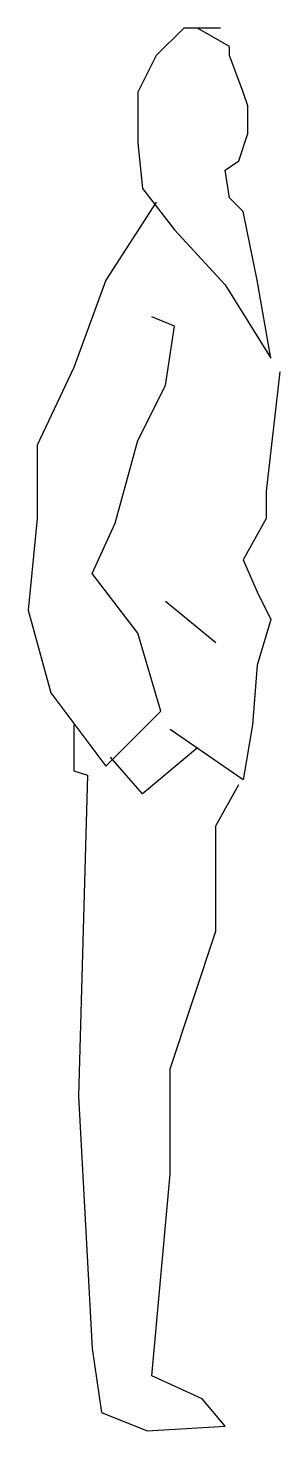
# Model space of a CAD drawing. Extents: x 3918 to 4224, y 21465 to 23167.
import ezdxf

# ---------------------------------------------------------------- set-up
doc = ezdxf.new("R2010")
doc.units = 0
doc.header["$LTSCALE"] = 1270
doc.header["$MEASUREMENT"] = 0
doc.layers.get('0').update_dxf_attribs({"linetype": 'CONTINUOUS'})

msp = doc.modelspace()

# ---------------------------------------------------------------- linework, layer by layer
at = {"linetype": 'CONTINUOUS'}
for p, q in [((4106.8, 23166.6), (4073.5, 23133.2)), ((4151.3, 23166.6), (4106.8, 23166.6)), ((4162.4, 23144.4), (4123.5, 23166.6)), ((4162.4, 23133.2), (4162.4, 23144.4)), ((4073.5, 23133.2), (4051.2, 23088.8)), ((4179.1, 23088.8), (4162.4, 23133.2)), ((4051.2, 23088.8), (4051.2, 23027.6)), ((4184.7, 23072.1), (4179.1, 23088.8)), ((4184.7, 23038.7), (4184.7, 23072.1)), ((4173.5, 23005.4), (4184.7, 23038.7)), ((4051.2, 23027.6), (4056.8, 22972)), ((4156.9, 22994.3), (4173.5, 23005.4)), ((4162.4, 22960.9), (4156.9, 22994.3)), ((4056.8, 22972), (4095.7, 22922)), ((4073.5, 22955.4), (4012.3, 22860.8)), ((4179.1, 22944.2), (4162.4, 22960.9)), ((4195.8, 22860.8), (4179.1, 22944.2)), ((4095.7, 22922), (4156.9, 22855.3)), ((4012.3, 22860.8), (3973.4, 22755.2)), ((4156.9, 22855.3), (4212.5, 22766.3)), ((4212.5, 22766.3), (4195.8, 22860.8)), ((4095.7, 22805.3), (4067.9, 22816.4)), ((4084.6, 22733), (4095.7, 22805.3)), ((3973.4, 22755.2), (3928.9, 22660.7)), ((4223.6, 22749.7), (4206.9, 22605.1)), ((4051.2, 22666.3), (4084.6, 22733)), ((3928.9, 22660.7), (3928.9, 22571.8)), ((4023.4, 22566.2), (4051.2, 22666.3)), ((4206.9, 22605.1), (4206.9, 22571.8)), ((3928.9, 22571.8), (3917.8, 22460.6)), ((3995.6, 22505.1), (4023.4, 22566.2)), ((4206.9, 22571.8), (4179.1, 22521.7)), ((4179.1, 22521.7), (4195.8, 22482.8)), ((4051.2, 22432.8), (3995.6, 22505.1)), ((4084.6, 22471.7), (4145.7, 22421.7)), ((4195.8, 22482.8), (4212.5, 22449.5)), ((3917.8, 22460.6), (3945.6, 22360.5)), ((4212.5, 22449.5), (4195.8, 22393.9)), ((4079, 22338.3), (4051.2, 22432.8)), ((4195.8, 22393.9), (4190.2, 22321.6)), ((3945.6, 22360.5), (4012.3, 22271.6)), ((4012.3, 22271.6), (4079, 22338.3)), ((3973.4, 22321.6), (3973.4, 22266)), ((4190.2, 22321.6), (4179.1, 22254.9)), ((4179.1, 22254.9), (4090.2, 22316)), ((4123.5, 22293.8), (4056.8, 22238.2)), ((4056.8, 22238.2), (4017.9, 22282.7)), ((3973.4, 22266), (3990.1, 22260.5)), ((3990.1, 22260.5), (3979, 21871.3)), ((4145.7, 22199.3), (4173.5, 22249.3)), ((4145.7, 22071.4), (4145.7, 22199.3)), ((4090.2, 21904.7), (4145.7, 22071.4)), ((4090.2, 21776.8), (4090.2, 21904.7)), ((3979, 21871.3), (3995.6, 21565.6)), ((4067.9, 21532.2), (4090.2, 21776.8)), ((3995.6, 21565.6), (4006.8, 21487.7)), ((4129.1, 21504.4), (4067.9, 21532.2)), ((4156.9, 21471.1), (4129.1, 21504.4)), ((4006.8, 21487.7), (4062.4, 21465.5)), ((4062.4, 21465.5), (4156.9, 21471.1))]:
    msp.add_line(p, q, dxfattribs=at)

doc.saveas('drawing.dxf')
